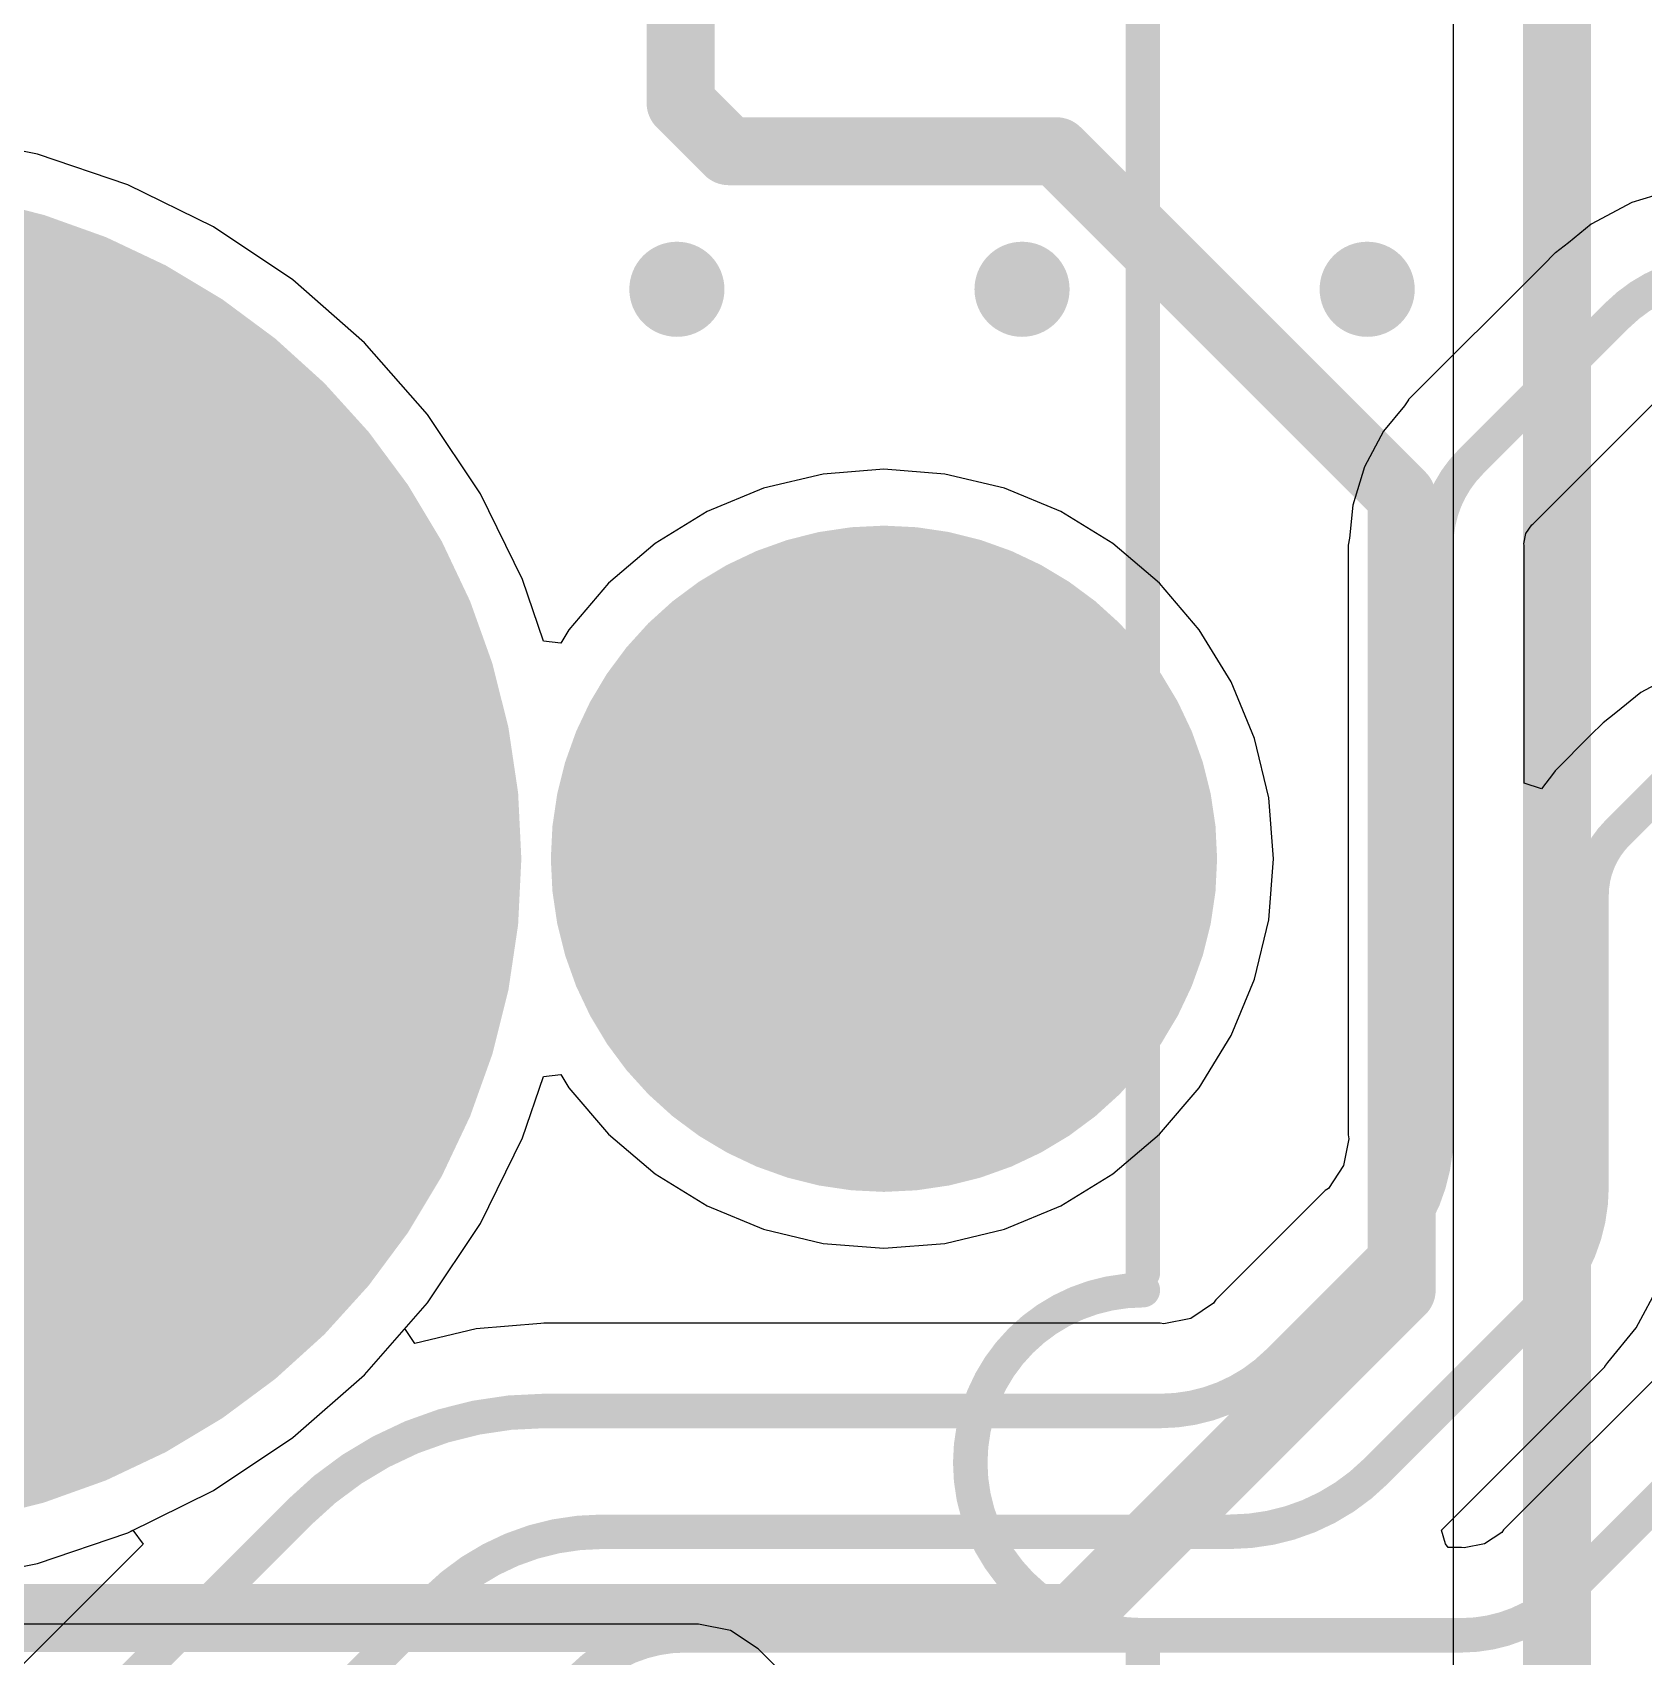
# Model space of a CAD drawing. Header units: millimetres. Extents: x -0.28 to 4.38, y -0.01 to 4.88.
# Drawn here: x 1.7533 to 2.2201, y 2.3989 to 2.8694 of the extents above; entities that cross this region are included whole.
import ezdxf

# ---------------------------------------------------------------- set-up
doc = ezdxf.new("R2010")
doc.units = ezdxf.units.MM
doc.header["$MEASUREMENT"] = 0
for name, color, linetype in [('BottomLayer', 5, 'Continuous'), ('BottomOverlay', 54, 'Continuous'), ('BottomSolder', 6, 'Continuous'), ('MultiLayer', 9, 'Continuous'), ('PadHoleLayer', 156, 'Continuous'), ('TopLayer', 1, 'Continuous'), ('TopSolder', 216, 'Continuous'), ('ViaHoleLayer', 16, 'Continuous')]:
    doc.layers.add(name, color=color, linetype=linetype)

# ---------------------------------------------------------------- blocks, each defined once
blk = doc.blocks.new('AS5047D_M______B_26')
at = {"layer": 'BottomLayer'}
for points, const_width in [([(0.20453, 0.3, 1), (0.39547, 0.3, 1)], 0.19094), ([(0.25374, 0, 1), (0.34626, 0, 1)], 0.09252)]:
    blk.add_lwpolyline(points, format="xyb", close=True, dxfattribs=dict(at, const_width=const_width))
at = {"layer": 'BottomOverlay', "const_width": 0.01}
blk.add_lwpolyline([(0.075, -0.075, -1), (0.175, -0.075)], format="xyb", dxfattribs=at)
for points in [[(-0.04, -0.075), (0.075, -0.075)], [(0.64, -0.075), (0.18, -0.075)]]:
    blk.add_lwpolyline(points, dxfattribs=at)
at = {"layer": 'BottomOverlay', "const_width": 0.005}
for points in [[(0.0725, -0.075, 1), (0.0775, -0.075, 1)], [(0.0725, -0.075, 1), (0.0775, -0.075, 1)], [(0.1725, -0.075, 1), (0.1775, -0.075, 1)], [(0.1775, -0.075, 1), (0.1825, -0.075, 1)]]:
    blk.add_lwpolyline(points, format="xyb", close=True, dxfattribs=at)
at = {"layer": 'BottomSolder'}
for points, const_width in [([(0.20253, 0.3, 1), (0.39747, 0.3, 1)], 0.19494), ([(0.25174, 0, 1), (0.34826, 0, 1)], 0.09652)]:
    blk.add_lwpolyline(points, format="xyb", close=True, dxfattribs=dict(at, const_width=const_width))
at = {"layer": 'MultiLayer'}
for points, const_width in [([(0.20453, 0.3, 1), (0.39547, 0.3, 1)], 0.19094), ([(0.25374, 0, 1), (0.34626, 0, 1)], 0.09252)]:
    blk.add_lwpolyline(points, format="xyb", close=True, dxfattribs=dict(at, const_width=const_width))
at = {"layer": 'PadHoleLayer'}
for points, const_width in [([(0.21142, 0.3, 1), (0.38858, 0.3, 1)], 0.17717), ([(0.26063, 0, 1), (0.33937, 0, 1)], 0.07874)]:
    blk.add_lwpolyline(points, format="xyb", close=True, dxfattribs=dict(at, const_width=const_width))
at = {"layer": 'TopLayer'}
for points, const_width in [([(0.20453, 0.3, 1), (0.39547, 0.3, 1)], 0.19094), ([(0.25374, 0, 1), (0.34626, 0, 1)], 0.09252)]:
    blk.add_lwpolyline(points, format="xyb", close=True, dxfattribs=dict(at, const_width=const_width))
at = {"layer": 'TopSolder'}
for points, const_width in [([(0.20253, 0.3, 1), (0.39747, 0.3, 1)], 0.19494), ([(0.25174, 0, 1), (0.34826, 0, 1)], 0.09652)]:
    blk.add_lwpolyline(points, format="xyb", close=True, dxfattribs=dict(at, const_width=const_width))

msp = doc.modelspace()

# ---------------------------------------------------------------- linework, layer by layer
at = {"layer": 'BottomLayer'}
for p, q in [((2.1649, 3.19753), (2.1649, 2.30915)), ((1.75471, 2.83419), (1.72759, 2.83959)), ((1.7809, 2.82531), (1.75471, 2.83419)), ((1.8057, 2.81308), (1.7809, 2.82531)), ((1.82869, 2.79771), (1.8057, 2.81308)), ((1.84948, 2.77948), (1.82869, 2.79771)), ((1.86771, 2.75869), (1.84948, 2.77948)), ((1.88308, 2.7357), (1.86771, 2.75869)), ((1.98234, 2.74148), (1.96512, 2.73734)), ((2, 2.74287), (1.98234, 2.74148)), ((2.01766, 2.74148), (2, 2.74287)), ((2.03488, 2.73734), (2.01766, 2.74148)), ((1.89531, 2.7109), (1.88308, 2.7357)), ((1.96512, 2.73734), (1.94876, 2.73057)), ((2.05124, 2.73057), (2.03488, 2.73734)), ((1.94876, 2.73057), (1.93366, 2.72131)), ((2.06634, 2.72131), (2.05124, 2.73057)), ((1.93366, 2.72131), (1.92019, 2.70981)), ((2.07981, 2.70981), (2.06634, 2.72131)), ((1.90136, 2.69305), (1.89531, 2.7109)), ((1.92019, 2.70981), (1.90869, 2.69634)), ((2.09131, 2.69634), (2.07981, 2.70981)), ((1.90869, 2.69634), (1.90633, 2.6925)), ((2.10057, 2.68124), (2.09131, 2.69634)), ((1.90633, 2.6925), (1.90136, 2.69305)), ((2.10734, 2.66488), (2.10057, 2.68124)), ((2.11148, 2.64766), (2.10734, 2.66488)), ((2.11287, 2.63), (2.11148, 2.64766)), ((2.11148, 2.61234), (2.11287, 2.63)), ((2.10734, 2.59512), (2.11148, 2.61234)), ((2.10057, 2.57876), (2.10734, 2.59512)), ((2.09131, 2.56366), (2.10057, 2.57876)), ((1.89531, 2.5491), (1.90136, 2.56695)), ((1.90136, 2.56695), (1.90633, 2.5675)), ((1.90633, 2.5675), (1.90869, 2.56366)), ((1.90869, 2.56366), (1.92019, 2.55019)), ((2.07981, 2.55019), (2.09131, 2.56366)), ((1.88308, 2.5243), (1.89531, 2.5491)), ((1.92019, 2.55019), (1.93366, 2.53869)), ((2.06634, 2.53869), (2.07981, 2.55019)), ((1.93366, 2.53869), (1.94876, 2.52943)), ((2.05124, 2.52943), (2.06634, 2.53869)), ((1.94876, 2.52943), (1.96512, 2.52266)), ((2.03488, 2.52266), (2.05124, 2.52943)), ((1.86771, 2.50131), (1.88308, 2.5243)), ((1.96512, 2.52266), (1.98234, 2.51852)), ((2.01766, 2.51852), (2.03488, 2.52266)), ((1.98234, 2.51852), (2, 2.51713)), ((2, 2.51713), (2.01766, 2.51852)), ((1.84948, 2.48052), (1.86771, 2.50131)), ((1.82869, 2.46229), (1.84948, 2.48052)), ((1.8057, 2.44692), (1.82869, 2.46229)), ((1.7809, 2.43469), (1.8057, 2.44692)), ((1.75471, 2.42581), (1.7809, 2.43469)), ((1.72759, 2.42041), (1.75471, 2.42581)), ((1.94622, 2.40825), (1.54989, 2.40825)), ((1.95558, 2.40639), (1.94622, 2.40825)), ((1.96352, 2.40108), (1.95558, 2.40639)), ((1.97917, 2.38543), (1.96352, 2.40108))]:
    msp.add_line(p, q, dxfattribs=at)
at = {"layer": 'BottomLayer', "const_width": 0.01969}
for points in [[(2.195, 2.27), (2.195, 3.21)], [(1.94108, 2.84892), (1.94108, 2.88007)], [(1.94108, 2.84892), (1.955, 2.835)], [(1.955, 2.835), (2.05, 2.835)], [(2.05, 2.835), (2.15, 2.735)], [(2.15, 2.505), (2.15, 2.735)], [(2.055, 2.41), (2.15, 2.505)], [(1.555, 2.41), (2.055, 2.41)]]:
    msp.add_lwpolyline(points, dxfattribs=at)
at = {"layer": 'BottomLayer'}
for points, const_width in [([(1.93616, 2.84892, 1), (1.946, 2.84892, 1)], 0.00984), ([(1.93616, 2.84892, 1), (1.946, 2.84892, 1)], 0.00984), ([(1.95008, 2.835, 1), (1.95992, 2.835, 1)], 0.00984), ([(1.95008, 2.835, 1), (1.95992, 2.835, 1)], 0.00984), ([(2.04508, 2.835, 1), (2.05492, 2.835, 1)], 0.00984), ([(2.04508, 2.835, 1), (2.05492, 2.835, 1)], 0.00984), ([(1.93311, 2.795, 1), (1.94689, 2.795, 1)], 0.01378), ([(2.03311, 2.795, 1), (2.04689, 2.795, 1)], 0.01378), ([(2.13311, 2.795, 1), (2.14689, 2.795, 1)], 0.01378), ([(2.14508, 2.735, 1), (2.15492, 2.735, 1)], 0.00984), ([(2.14508, 2.735, 1), (2.15492, 2.735, 1)], 0.00984), ([(2.14508, 2.505, 1), (2.15492, 2.505, 1)], 0.00984), ([(2.14508, 2.505, 1), (2.15492, 2.505, 1)], 0.00984), ([(2.05008, 2.41, 1), (2.05992, 2.41, 1)], 0.00984), ([(2.05008, 2.41, 1), (2.05992, 2.41, 1)], 0.00984)]:
    msp.add_lwpolyline(points, format="xyb", close=True, dxfattribs=dict(at, const_width=const_width))
at = {"layer": 'MultiLayer', "const_width": 0.01378}
for points in [[(1.93311, 2.795, 1), (1.94689, 2.795, 1)], [(2.03311, 2.795, 1), (2.04689, 2.795, 1)], [(2.13311, 2.795, 1), (2.14689, 2.795, 1)]]:
    msp.add_lwpolyline(points, format="xyb", close=True, dxfattribs=at)
at = {"layer": 'TopLayer'}
for p, q in [((1.75471, 2.83419), (1.72759, 2.83959)), ((1.7809, 2.82531), (1.75471, 2.83419)), ((1.8057, 2.81308), (1.7809, 2.82531)), ((2.22941, 2.82402), (2.21665, 2.82015)), ((2.21665, 2.82015), (2.2049, 2.81387)), ((1.82869, 2.79771), (1.8057, 2.81308)), ((2.2049, 2.81387), (2.19831, 2.80846)), ((2.19448, 2.80552), (2.19098, 2.80202)), ((2.19449, 2.80554), (2.19448, 2.80552)), ((2.1945, 2.80555), (2.19449, 2.80554)), ((2.19451, 2.80556), (2.1945, 2.80555)), ((2.19459, 2.80561), (2.19451, 2.80556)), ((2.19451, 2.80556), (2.19451, 2.80556)), ((2.19831, 2.80846), (2.19459, 2.80561)), ((2.19098, 2.80202), (2.15198, 2.76302)), ((1.84948, 2.77948), (1.82869, 2.79771)), ((1.86771, 2.75869), (1.84948, 2.77948)), ((2.18802, 2.72698), (2.23052, 2.76948)), ((2.15195, 2.763), (2.15079, 2.76126)), ((2.15197, 2.76301), (2.15195, 2.763)), ((2.15198, 2.76302), (2.15197, 2.76301)), ((1.88308, 2.7357), (1.86771, 2.75869)), ((2.15079, 2.76126), (2.14473, 2.75387)), ((2.14473, 2.75387), (2.13924, 2.7436)), ((2.13924, 2.7436), (2.13586, 2.73245)), ((1.98234, 2.74148), (1.96512, 2.73734)), ((2, 2.74287), (1.98234, 2.74148)), ((2.01766, 2.74148), (2, 2.74287)), ((2.03488, 2.73734), (2.01766, 2.74148)), ((1.89531, 2.7109), (1.88308, 2.7357)), ((1.96512, 2.73734), (1.94876, 2.73057)), ((2.05124, 2.73057), (2.03488, 2.73734)), ((1.94876, 2.73057), (1.93366, 2.72131)), ((2.06634, 2.72131), (2.05124, 2.73057)), ((2.13586, 2.73245), (2.13491, 2.72289)), ((2.186, 2.72423), (2.18768, 2.72674)), ((2.18768, 2.72674), (2.188, 2.72695)), ((2.188, 2.72695), (2.18801, 2.72697)), ((2.18801, 2.72697), (2.18802, 2.72698)), ((1.93366, 2.72131), (1.92019, 2.70981)), ((2.07981, 2.70981), (2.06634, 2.72131)), ((2.13491, 2.72289), (2.13451, 2.72086)), ((2.13451, 2.72086), (2.13451, 2.55)), ((2.18541, 2.72126), (2.186, 2.72423)), ((2.18549, 2.72086), (2.18541, 2.72126)), ((2.18549, 2.65194), (2.18549, 2.72086)), ((1.90136, 2.69305), (1.89531, 2.7109)), ((1.92019, 2.70981), (1.90869, 2.69634)), ((2.09131, 2.69634), (2.07981, 2.70981)), ((1.90869, 2.69634), (1.90633, 2.6925)), ((2.10057, 2.68124), (2.09131, 2.69634)), ((1.90633, 2.6925), (1.90136, 2.69305)), ((2.23178, 2.68485), (2.21928, 2.67816)), ((2.10734, 2.66488), (2.10057, 2.68124)), ((2.21928, 2.67816), (2.21206, 2.67224)), ((2.20823, 2.66927), (2.20473, 2.66578)), ((2.20825, 2.66929), (2.20823, 2.66927)), ((2.20827, 2.66931), (2.20825, 2.6693)), ((2.20825, 2.6693), (2.20825, 2.66929)), ((2.20836, 2.66937), (2.20827, 2.66931)), ((2.20827, 2.66931), (2.20827, 2.66931)), ((2.21206, 2.67224), (2.20836, 2.66937)), ((2.11148, 2.64766), (2.10734, 2.66488)), ((2.20473, 2.66578), (2.19447, 2.65552)), ((2.19402, 2.65484), (2.19049, 2.65024)), ((2.19447, 2.65552), (2.19402, 2.65484)), ((2.19049, 2.65024), (2.18549, 2.65194)), ((2.11287, 2.63), (2.11148, 2.64766)), ((2.11148, 2.61234), (2.11287, 2.63)), ((2.10734, 2.59512), (2.11148, 2.61234)), ((2.10057, 2.57876), (2.10734, 2.59512)), ((2.09131, 2.56366), (2.10057, 2.57876)), ((1.89531, 2.5491), (1.90136, 2.56695)), ((1.90136, 2.56695), (1.90633, 2.5675)), ((1.90633, 2.5675), (1.90869, 2.56366)), ((1.90869, 2.56366), (1.92019, 2.55019)), ((2.07981, 2.55019), (2.09131, 2.56366)), ((2.2995, 2.55554), (2.17948, 2.43552)), ((1.88308, 2.5243), (1.89531, 2.5491)), ((1.92019, 2.55019), (1.93366, 2.53869)), ((2.06634, 2.53869), (2.07981, 2.55019)), ((2.13473, 2.5489), (2.13318, 2.54111)), ((2.13451, 2.55), (2.13473, 2.5489)), ((2.13318, 2.54111), (2.12877, 2.53451)), ((1.93366, 2.53869), (1.94876, 2.52943)), ((2.05124, 2.52943), (2.06634, 2.53869)), ((2.12783, 2.53388), (2.09612, 2.50217)), ((2.12785, 2.53389), (2.12783, 2.53388)), ((2.12877, 2.53451), (2.12785, 2.5339)), ((2.12785, 2.5339), (2.12785, 2.53389)), ((1.94876, 2.52943), (1.96512, 2.52266)), ((2.03488, 2.52266), (2.05124, 2.52943)), ((1.86771, 2.50131), (1.88308, 2.5243)), ((1.96512, 2.52266), (1.98234, 2.51852)), ((2.01766, 2.51852), (2.03488, 2.52266)), ((1.98234, 2.51852), (2, 2.51713)), ((2, 2.51713), (2.01766, 2.51852)), ((2.21794, 2.49409), (2.22475, 2.50682)), ((1.86121, 2.4939), (1.86771, 2.50131)), ((2.09549, 2.50123), (2.08889, 2.49682)), ((2.0961, 2.50215), (2.09549, 2.50123)), ((2.09611, 2.50215), (2.0961, 2.50215)), ((2.09612, 2.50217), (2.09611, 2.50215)), ((1.90056, 2.49532), (1.88181, 2.49384)), ((1.90142, 2.49549), (1.90056, 2.49532)), ((2.08, 2.49549), (1.90142, 2.49549)), ((2.0811, 2.49527), (2.08, 2.49549)), ((2.08889, 2.49682), (2.0811, 2.49527)), ((2.20968, 2.48402), (2.21794, 2.49409)), ((1.86408, 2.48959), (1.86121, 2.4939)), ((1.88181, 2.49384), (1.86408, 2.48959)), ((2.20535, 2.4793), (2.20888, 2.48283)), ((2.20888, 2.48283), (2.2089, 2.48285)), ((2.2089, 2.48285), (2.20968, 2.48402)), ((2.16154, 2.43549), (2.20535, 2.4793)), ((1.75471, 2.42581), (1.7809, 2.43469)), ((1.7809, 2.43469), (1.78242, 2.43544)), ((1.78242, 2.43544), (1.78533, 2.43138)), ((2.16268, 2.4315), (2.16154, 2.43549)), ((2.17901, 2.43483), (2.17402, 2.4315)), ((2.17948, 2.43552), (2.17901, 2.43483)), ((1.78533, 2.43138), (1.7309, 2.37695)), ((2.16342, 2.43049), (2.16268, 2.4315)), ((2.16732, 2.43049), (2.16342, 2.43049)), ((2.16814, 2.43033), (2.16732, 2.43049)), ((2.17402, 2.4315), (2.16814, 2.43033)), ((1.72759, 2.42041), (1.75471, 2.42581))]:
    msp.add_line(p, q, dxfattribs=at)
for points, const_width in [([(1.93311, 2.795, 1), (1.94689, 2.795, 1)], 0.01378), ([(2.03311, 2.795, 1), (2.04689, 2.795, 1)], 0.01378), ([(2.13311, 2.795, 1), (2.14689, 2.795, 1)], 0.01378), ([(2.21, 2.7875, 1), (2.215, 2.7875, 1)], 0.005), ([(2.21, 2.7875, 1), (2.215, 2.7875, 1)], 0.005), ([(2.21002, 2.78752, 1), (2.21502, 2.78752, 1)], 0.005), ([(2.21002, 2.78752, 1), (2.21502, 2.78752, 1)], 0.005), ([(2.16748, 2.74498, 1), (2.17248, 2.74498, 1)], 0.005), ([(2.16748, 2.74498, 1), (2.17248, 2.74498, 1)], 0.005), ([(2.1675, 2.745, 1), (2.1725, 2.745, 1)], 0.005), ([(2.1675, 2.745, 1), (2.1725, 2.745, 1)], 0.005), ([(2.1575, 2.72086, 1), (2.1625, 2.72086, 1)], 0.005), ([(2.1575, 2.72086, 1), (2.1625, 2.72086, 1)], 0.005), ([(2.21, 2.6375, 1), (2.215, 2.6375, 1)], 0.005), ([(2.21, 2.6375, 1), (2.215, 2.6375, 1)], 0.005), ([(2.21, 2.6375, 1), (2.215, 2.6375, 1)], 0.005), ([(2.21, 2.6375, 1), (2.215, 2.6375, 1)], 0.005), ([(2.21, 2.6375, 1), (2.215, 2.6375, 1)], 0.005), ([(2.21, 2.6375, 1), (2.215, 2.6375, 1)], 0.005), ([(2.2025, 2.61939, 1), (2.2075, 2.61939, 1)], 0.005), ([(2.2025, 2.61939, 1), (2.2075, 2.61939, 1)], 0.005), ([(2.1575, 2.55, 1), (2.1625, 2.55, 1)], 0.005), ([(2.1575, 2.55, 1), (2.1625, 2.55, 1)], 0.005), ([(2.2025, 2.535, 1), (2.2075, 2.535, 1)], 0.005), ([(2.2025, 2.535, 1), (2.2075, 2.535, 1)], 0.005), ([(2.14336, 2.51586, 1), (2.14836, 2.51586, 1)], 0.005), ([(2.14336, 2.51586, 1), (2.14836, 2.51586, 1)], 0.005), ([(2.14338, 2.51588, 1), (2.14838, 2.51588, 1)], 0.005), ([(2.14338, 2.51588, 1), (2.14838, 2.51588, 1)], 0.005), ([(2.18836, 2.50086, 1), (2.19336, 2.50086, 1)], 0.005), ([(2.18836, 2.50086, 1), (2.19336, 2.50086, 1)], 0.005), ([(2.18838, 2.50088, 1), (2.19338, 2.50088, 1)], 0.005), ([(2.18838, 2.50088, 1), (2.19338, 2.50088, 1)], 0.005), ([(2.11162, 2.48412, 1), (2.11662, 2.48412, 1)], 0.005), ([(2.11162, 2.48412, 1), (2.11662, 2.48412, 1)], 0.005), ([(2.11164, 2.48414, 1), (2.11664, 2.48414, 1)], 0.005), ([(2.11164, 2.48414, 1), (2.11664, 2.48414, 1)], 0.005), ([(1.89892, 2.47, 1), (1.90392, 2.47, 1)], 0.005), ([(1.89892, 2.47, 1), (1.90392, 2.47, 1)], 0.005), ([(2.0775, 2.47, 1), (2.0825, 2.47, 1)], 0.005), ([(2.0775, 2.47, 1), (2.0825, 2.47, 1)], 0.005), ([(2.13997, 2.45247, 1), (2.14497, 2.45247, 1)], 0.005), ([(2.13997, 2.45247, 1), (2.14497, 2.45247, 1)], 0.005), ([(2.14, 2.4525, 1), (2.145, 2.4525, 1)], 0.005), ([(2.14, 2.4525, 1), (2.145, 2.4525, 1)], 0.005), ([(1.82821, 2.44071, 1), (1.83321, 2.44071, 1)], 0.005), ([(1.82821, 2.44071, 1), (1.83321, 2.44071, 1)], 0.005), ([(1.91578, 2.435, 1), (1.92078, 2.435, 1)], 0.005), ([(1.91578, 2.435, 1), (1.92078, 2.435, 1)], 0.005), ([(2.09775, 2.435, 1), (2.10275, 2.435, 1)], 0.005), ([(2.09775, 2.435, 1), (2.10275, 2.435, 1)], 0.005), ([(1.8675, 2.415, 1), (1.8725, 2.415, 1)], 0.005), ([(1.8675, 2.415, 1), (1.8725, 2.415, 1)], 0.005), ([(2.195, 2.4175, 1), (2.2, 2.4175, 1)], 0.005), ([(2.195, 2.4175, 1), (2.2, 2.4175, 1)], 0.005), ([(1.93987, 2.405, 1), (1.94487, 2.405, 1)], 0.005), ([(1.93987, 2.405, 1), (1.94487, 2.405, 1)], 0.005), ([(2.16482, 2.405, 1), (2.16982, 2.405, 1)], 0.005), ([(2.16482, 2.405, 1), (2.16982, 2.405, 1)], 0.005)]:
    msp.add_lwpolyline(points, format="xyb", close=True, dxfattribs=dict(at, const_width=const_width))
at = {"layer": 'TopLayer', "const_width": 0.01}
for points in [[(2.21252, 2.78752, -0.19872), (2.24268, 2.8)], [(2.2125, 2.7875, -0.000185), (2.21252, 2.78752)], [(2.16, 2.72086, -0.198671), (2.16998, 2.74498)], [(2.16998, 2.74498, -0.000232), (2.17, 2.745)], [(2.205, 2.61939, -0.198851), (2.2125, 2.6375)], [(2.2125, 2.6375, -0.000059), (2.2125, 2.6375)], [(2.16, 2.55, -0.198759), (2.14588, 2.51588)], [(2.205, 2.535, -0.198759), (2.19088, 2.50088)], [(2.14588, 2.51588, -0.000148), (2.14586, 2.51586)], [(2.19088, 2.50088, -0.000148), (2.19086, 2.50086)], [(2.11412, 2.48412, -0.198759), (2.08, 2.47)], [(2.11414, 2.48414, -0.000148), (2.11412, 2.48412)], [(1.83071, 2.44071, -0.198912), (1.90142, 2.47)], [(2.14247, 2.45247, -0.198725), (2.10025, 2.435)], [(2.1425, 2.4525, -0.00018), (2.14247, 2.45247)], [(1.87, 2.415, -0.198912), (1.91828, 2.435)], [(2.1975, 2.4175, -0.198912), (2.16732, 2.405)], [(1.91272, 2.39272, -0.198912), (1.94237, 2.405)]]:
    msp.add_lwpolyline(points, format="xyb", dxfattribs=at)
for points in [[(2.17, 2.745), (2.2125, 2.7875)], [(2.16, 2.55), (2.16, 2.72086)], [(2.2125, 2.6375), (2.22625, 2.65125)], [(2.2125, 2.6375), (2.2125, 2.6375)], [(2.205, 2.535), (2.205, 2.61939)], [(2.1975, 2.4175), (2.32086, 2.54086)], [(2.11414, 2.48414), (2.14586, 2.51586)], [(2.1425, 2.4525), (2.19086, 2.50086)], [(1.90142, 2.47), (2.08, 2.47)], [(1.73414, 2.34414), (1.83071, 2.44071)], [(1.91828, 2.435), (2.10025, 2.435)], [(1.8, 2.345), (1.87, 2.415)], [(1.94237, 2.405), (2.16732, 2.405)]]:
    msp.add_lwpolyline(points, dxfattribs=at)
at = {"layer": 'ViaHoleLayer', "const_width": 0.00787}
for points in [[(1.93606, 2.795, 1), (1.94394, 2.795, 1)], [(2.03606, 2.795, 1), (2.04394, 2.795, 1)], [(2.13606, 2.795, 1), (2.14394, 2.795, 1)]]:
    msp.add_lwpolyline(points, format="xyb", close=True, dxfattribs=at)

# ---------------------------------------------------------------- block references
at = {"rotation": 90}
msp.add_blockref('AS5047D_M______B_26', (2, 2.33), dxfattribs=at)

doc.saveas('drawing.dxf')
